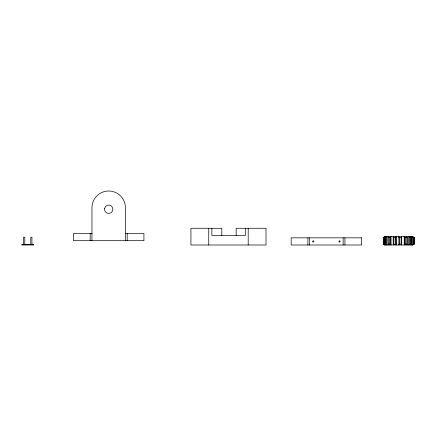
<?xml version="1.0" encoding="UTF-8"?>
<svg xmlns="http://www.w3.org/2000/svg" width="436" height="436" viewBox="0 0 436 436"><rect width="100%" height="100%" fill="white"/><g stroke="black" fill="none" stroke-linecap="round" stroke-linejoin="round"><path stroke-width="0.65" d="M398.624 237.124L398.629 236.683M388.923 244.999L388.449 244.116L389.642 244.116L391.065 244.999L391.065 236.683L389.642 237.566L388.449 237.566L388.923 236.683M395.992 237.124L396.133 236.683L396.133 244.999L395.992 237.124L393.654 237.566L393.212 237.124L393.495 236.683M395.746 237.124L395.899 236.683M401.752 244.558L401.6 244.999L401.6 236.683L401.752 244.558L401.153 244.116L399.638 244.116L398.875 244.558L398.869 244.999L398.869 236.683L398.875 237.124L399.638 237.566L401.153 237.566L401.752 237.124M410.467 244.999L411.262 244.116L411.262 237.566L410.467 236.683M406.635 244.999L407.06 244.558L407.06 237.124L406.635 236.683M392.983 237.124L393.277 236.683M406.821 244.116L405.48 244.116L404.221 244.999L404.221 236.683L405.48 237.566L406.821 237.566M385.849 244.999L384.814 244.116L384.814 237.566L385.849 236.683M390.438 237.124L390.863 236.683M393.495 244.999L393.212 244.558L393.654 244.116L395.992 244.558M383.707 237.566L384.236 237.124M412.516 236.683L413.791 237.566L413.791 244.116L412.516 244.999L414.2 244.116L414.2 237.566L412.761 236.683L384.737 236.683L383.298 237.566L383.298 244.116L384.737 244.999L412.761 244.999L414.2 244.116M411.262 244.116L410.303 244.116L408.745 244.999L408.745 236.683L410.303 237.566L411.262 237.566M384.814 237.566L387.163 236.683L387.163 244.999L384.814 244.116M413.791 244.116L411.742 244.999L411.742 236.683L413.791 237.566M383.298 237.566L385.026 236.683L385.026 244.999L383.298 244.116M92.116 233.522L73.433 233.522L73.433 240.688L143.924 240.688L143.924 233.522L125.263 233.522M413.214 237.124L414.2 237.566M384.983 244.999L383.707 244.116M406.439 236.683L406.853 237.124M404.003 236.683L404.286 237.124M401.365 236.683L401.507 237.124M414.037 237.566L414.037 244.116M413.361 237.566L413.361 244.116M412.445 237.124L412.445 244.558M411.104 237.124L411.104 244.558M410.303 237.566L410.303 244.116M409.284 237.124L409.284 244.558M407.06 237.124L407.06 244.558M405.48 237.566L405.48 244.116M404.521 237.124L404.521 244.558M401.153 237.566L401.153 244.116M399.638 237.566L399.638 244.116M395.12 237.566L395.12 244.116M393.654 237.566L393.654 244.116M393.212 237.124L393.212 244.558M390.645 237.124L390.645 244.558M389.642 237.566L389.642 244.116M388.394 237.124L388.394 244.558M386.536 237.124L386.536 244.558M385.544 237.566L385.544 244.116M385.152 237.124L385.152 244.558M384.285 237.124L384.285 244.558M383.462 237.566L383.462 244.116M344.936 237.833L344.936 244.999M343.143 237.833L343.143 244.999M309.691 237.833L309.691 244.999M307.898 237.833L307.898 244.999M248.193 228.273L248.193 244.999M245.31 228.273L245.31 235.44L211.858 235.44L211.858 228.273M236.149 235.44L236.149 228.273L266.009 228.273L266.009 244.999L190.935 244.999L190.935 228.273L221.81 228.273L221.81 235.44M208.746 228.273L208.746 244.999M127.198 233.522L127.198 240.688M125.405 240.688L125.405 207.727A16.726 16.726 0 0 0 108.678 191.001A16.726 16.726 0 0 0 91.952 207.727L91.952 240.688M90.159 233.522L90.159 240.688M31.937 244.4L31.937 237.233L30.776 237.233L30.776 244.4M24.787 244.4L24.787 237.233L23.593 237.233L23.593 244.4M104.547 208.544L104.498 209.198A4.18 4.18 0 0 0 108.678 213.378A4.18 4.18 0 0 0 112.859 209.198L112.81 208.544A4.18 4.18 0 0 0 104.547 208.544M361.662 237.833L291.172 237.833L291.172 244.999L361.662 244.999L361.662 237.833M33.746 244.4L21.8 244.4L21.8 244.999L33.746 244.999L33.746 244.4M312.977 241.931A0.6 0.6 0 0 0 313.876 241.413A0.6 0.6 0 0 0 312.977 240.895A0.6 0.6 0 0 0 312.977 241.931M339.164 241.86A0.6 0.6 0 0 0 340.145 241.533A0.6 0.6 0 0 0 339.372 240.846A0.6 0.6 0 0 0 339.164 241.86"/></g></svg>
